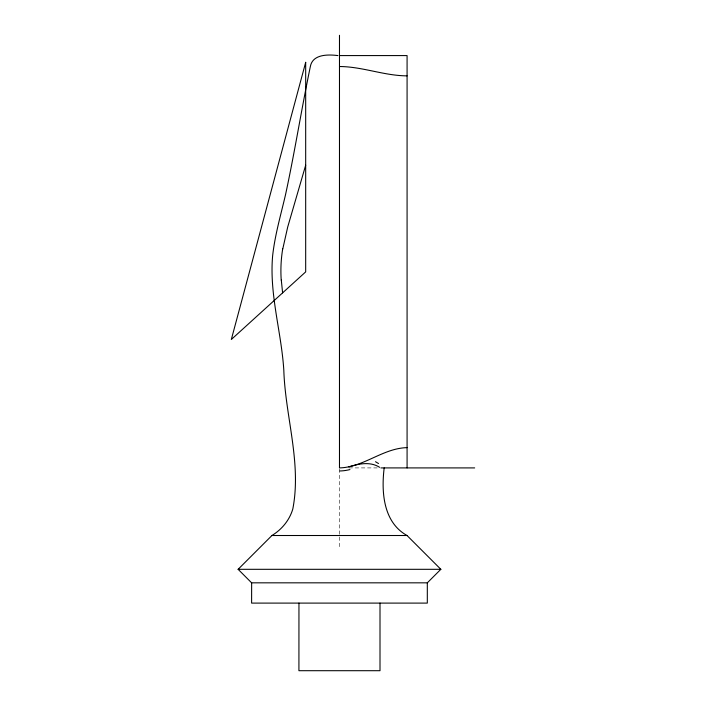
<?xml version="1.0" encoding="UTF-8"?>
<svg xmlns="http://www.w3.org/2000/svg" width="706" height="706" viewBox="0 0 706 706"><rect width="100%" height="100%" fill="white"/><g stroke="black" fill="none" stroke-linecap="round" stroke-linejoin="round"><path stroke-width="0.53" stroke-dasharray="3.53 2.65" d="M348.985 467.91L377.507 467.91M339.48 469.005L339.48 549.03"/><path stroke-width="1.06" d="M384.179 467.91C381.214 492.02 383.261 522.343 407.035 535.51L440.835 569.31L427.315 582.829L251.61 582.829L238.125 569.31L271.925 535.51C281.8 529.526 289.566 520.128 292.813 508.973C301.736 462.951 285.268 416.319 283.812 370.182C281.403 331.926 269.18 294.27 272.64 255.749C274.916 235.08 280.785 215.048 285.489 194.856C294.711 152.267 301.471 109.192 310.349 66.523C312.634 53.974 328.334 54.397 337.927 55.58M282.788 248.891L287.704 227.023L305.68 165.222M348.808 466.887C358.851 463.736 370.112 461.292 379.616 467.31M407.08 447.63C382.899 448.204 363.661 467.337 339.48 467.91L339.48 35.3M339.48 55.58L407.08 55.58L407.08 467.91M380.913 467.91L474.67 467.91M271.889 535.51L407.08 535.51M238.09 569.31L440.871 569.31M339.48 66.523C362.39 66.611 384.17 75.771 407.08 75.86M282.612 292.858L281.297 280.088M427.315 582.829L427.315 603.1L251.61 603.1L251.645 582.829M380.005 603.1L380.005 670.7L298.92 670.7L298.956 603.1M281.217 280.088A135.464 135.464 0 0 1 282.7 248.874M349.938 469.561A34.506 27.419 0 0 1 339.542 470.973M378.531 463.524A32.017 5.948 42.7 0 1 375.53 461.706M305.68 62.34L231.33 339.48L305.68 271.889L305.68 62.34"/></g></svg>
